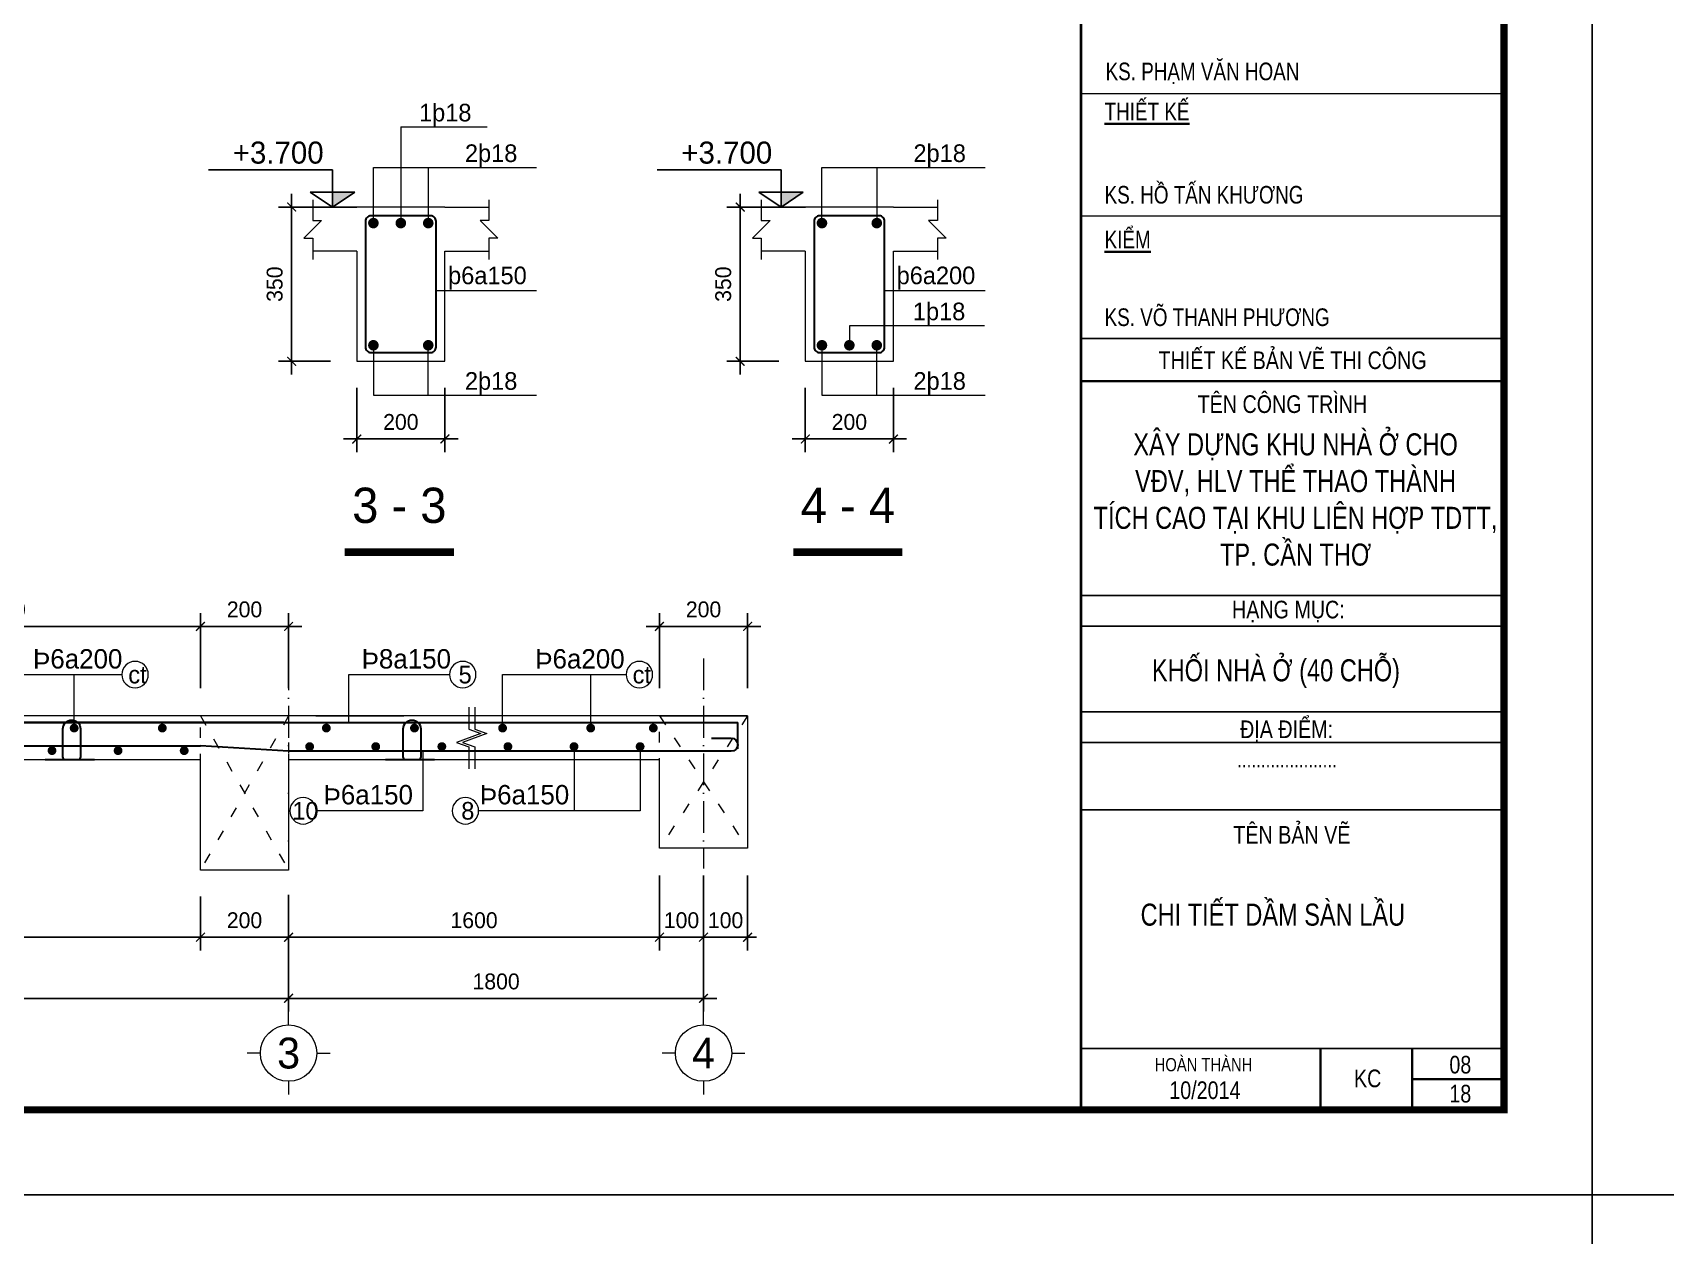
# Model space of a CAD drawing. Header units: inches. Extents: x 566748 to 757280, y 592180 to 740680.
# Drawn here: x 633052 to 651579, y 651119 to 664761 of the extents above; entities that cross this region are included whole.
import ezdxf
from ezdxf.enums import TextEntityAlignment as Align

# ---------------------------------------------------------------- set-up
doc = ezdxf.new("R2010")
doc.units = ezdxf.units.IN
doc.header["$MEASUREMENT"] = 0
for name, pattern in [('ACAD_ISO03W100', [30, 12, -18]), ('ACAD_ISO10W100', [18, 12, -3, 0, -3]), ('DASHDOT', [1, 0.5, -0.25, 0, -0.25])]:
    doc.linetypes.add(name, pattern=pattern)
for name, color, linetype in [('LAYER 7', 7, 'Continuous'), ('LAYER7', 7, 'Continuous'), ('TEXT', 4, 'Continuous'), ('TRUC', 8, 'DASHDOT')]:
    doc.layers.add(name, color=color, linetype=linetype)
for name, color, linetype, lineweight in [('LAYER5', 5, 'Continuous', 9), ('NET CB', 2, 'Continuous', 20), ('NET GHI CHU', 7, 'Continuous', 13), ('NET KICH THUOC', 9, 'Continuous', 13), ('NET THEP DAI', 3, 'Continuous', 30), ('NET THEP DOC', 1, 'Continuous', 50), ('NET TRUC', 8, 'ACAD_ISO10W100', 9)]:
    doc.layers.add(name, color=color, linetype=linetype, lineweight=lineweight)
doc.styles.add('A', font='Fonts5.ttf', dxfattribs={"height": 100})
doc.styles.add('chu dan', font='Fonts5.ttf', dxfattribs={"height": 350})
doc.styles.add('FONT KET CAU', font='Fonts5.ttf')
doc.styles.add('TEXT', font='Fonts5.ttf')
doc.styles.add('VNI - HELVE', font='VBOOKMN0.TTF', dxfattribs={"width": 0.8})
doc.styles.add('VNIHELVE', font='Fonts5.ttf', dxfattribs={"height": 180})
doc.dimstyles.new('M 1-20', dxfattribs={"dimscale": 100, "dimtxt": 2, "dimasz": 1, "dimexe": 1.5, "dimexo": 3, "dimgap": 1, "dimtad": 1, "dimdec": 0, "dimlfac": 0.2, "dimtxsty": 'VNIHELVE', "dimblk": 'ARCHTICK', "dimcen": 2.5, "dimdle": 1.5, "dimclrd": 256, "dimclre": 256, "dimclrt": 256, "dimadec": 0, "dimazin": 0, "dimtfac": 1, "dimtdec": 0, "dimtix": 1, "dimtmove": 0, "dimatfit": 3, "dimldrblk": 'ARCHTICK', "dimfxl": 7, "dimfxlon": 1, "dimarcsym": 1})
doc.dimstyles.new('TL20', dxfattribs={"dimscale": 100, "dimtxt": 2, "dimasz": 1, "dimexe": 1.5, "dimexo": 3, "dimgap": 1, "dimtad": 1, "dimdec": 0, "dimlfac": 0.2, "dimtxsty": 'VNIHELVE', "dimblk": 'ARCHTICK', "dimcen": 2.5, "dimdle": 1.5, "dimclrd": 256, "dimclre": 256, "dimclrt": 256, "dimadec": 0, "dimazin": 0, "dimtfac": 1, "dimtdec": 0, "dimtix": 1, "dimtmove": 0, "dimatfit": 3, "dimldrblk": 'ARCHTICK', "dimfxl": 7, "dimfxlon": 1, "dimarcsym": 1})

# ---------------------------------------------------------------- blocks, each defined once
blk = doc.blocks.new('_ArchTick')
at = {"color": 0, "linetype": 'ByBlock', "const_width": 0.15}
blk.add_lwpolyline([(-0.5, -0.5), (0.5, 0.5)], dxfattribs=at)
blk = doc.blocks.new('*D302')
at = {"layer": 'Defpoints', "color": 0}
for p in [(630456, 658026), (630456, 657011), (634956, 657011)]:
    blk.add_point(p, dxfattribs=at)
at = {"layer": 'NET KICH THUOC', "lineweight": -2}
for p, q in [((630456, 657326), (630456, 658176)), ((634956, 657326), (634956, 658176)), ((635106, 658026), (630306, 658026))]:
    blk.add_line(p, q, dxfattribs=at)
at = {"layer": 'NET KICH THUOC', "lineweight": -2, "xscale": 100, "yscale": 100, "zscale": 100, "rotation": 180}
blk.add_blockref('_ArchTick', (630456, 658026), dxfattribs=at)
at = {"layer": 'NET KICH THUOC', "lineweight": -2, "xscale": 100, "yscale": 100, "zscale": 100}
blk.add_blockref('_ArchTick', (634956, 658026), dxfattribs=at)
at = {"layer": 'NET KICH THUOC', "insert": (632706, 658218), "char_height": 180, "attachment_point": 5, "style": 'VNIHELVE'}
blk.add_mtext('1000', dxfattribs=at)
blk = doc.blocks.new('*D303')
at = {"layer": 'Defpoints', "color": 0}
for p in [(634956, 655261), (635956, 655282), (634956, 654501)]:
    blk.add_point(p, dxfattribs=at)
at = {"layer": 'NET KICH THUOC', "lineweight": -2}
for p, q in [((634956, 654961), (634956, 654351)), ((635956, 654982), (635956, 654351)), ((636106, 654501), (634806, 654501))]:
    blk.add_line(p, q, dxfattribs=at)
at = {"layer": 'NET KICH THUOC', "lineweight": -2, "xscale": 100, "yscale": 100, "zscale": 100, "rotation": 180}
blk.add_blockref('_ArchTick', (634956, 654501), dxfattribs=at)
at = {"layer": 'NET KICH THUOC', "lineweight": -2, "xscale": 100, "yscale": 100, "zscale": 100}
blk.add_blockref('_ArchTick', (635956, 654501), dxfattribs=at)
at = {"layer": 'NET KICH THUOC', "insert": (635456, 654692), "char_height": 180, "attachment_point": 5, "style": 'VNIHELVE'}
blk.add_mtext('200', dxfattribs=at)
blk = doc.blocks.new('*D304')
at = {"layer": 'Defpoints', "color": 0}
for p in [(621782, 655261), (634956, 655261), (621782, 654501)]:
    blk.add_point(p, dxfattribs=at)
at = {"layer": 'NET KICH THUOC', "lineweight": -2}
for p, q in [((621782, 654961), (621782, 654351)), ((634956, 654961), (634956, 654351)), ((635106, 654501), (621632, 654501))]:
    blk.add_line(p, q, dxfattribs=at)
at = {"layer": 'NET KICH THUOC', "lineweight": -2, "xscale": 100, "yscale": 100, "zscale": 100, "rotation": 180}
blk.add_blockref('_ArchTick', (621782, 654501), dxfattribs=at)
at = {"layer": 'NET KICH THUOC', "lineweight": -2, "xscale": 100, "yscale": 100, "zscale": 100}
blk.add_blockref('_ArchTick', (634956, 654501), dxfattribs=at)
at = {"layer": 'NET KICH THUOC', "insert": (628369, 654692), "char_height": 180, "attachment_point": 5, "style": 'VNIHELVE'}
blk.add_mtext('5500', dxfattribs=at)
blk = doc.blocks.new('*D296')
at = {"layer": 'Defpoints', "color": 0}
for p in [(620782, 655261), (635956, 655282), (635956, 653807)]:
    blk.add_point(p, dxfattribs=at)
at = {"layer": 'NET KICH THUOC', "lineweight": -2}
for p, q in [((620782, 654507), (620782, 653657)), ((635956, 654507), (635956, 653657)), ((620632, 653807), (636106, 653807))]:
    blk.add_line(p, q, dxfattribs=at)
at = {"layer": 'NET KICH THUOC', "lineweight": -2, "xscale": 100, "yscale": 100, "zscale": 100, "rotation": 180}
blk.add_blockref('_ArchTick', (620782, 653807), dxfattribs=at)
at = {"layer": 'NET KICH THUOC', "lineweight": -2, "xscale": 100, "yscale": 100, "zscale": 100}
blk.add_blockref('_ArchTick', (635956, 653807), dxfattribs=at)
at = {"layer": 'NET KICH THUOC', "insert": (628369, 653998), "char_height": 180, "attachment_point": 5, "style": 'VNIHELVE'}
blk.add_mtext('5700', dxfattribs=at)
blk = doc.blocks.new('*D306')
at = {"layer": 'Defpoints', "color": 0}
for p in [(635956, 658026), (634956, 657011), (635956, 657011)]:
    blk.add_point(p, dxfattribs=at)
at = {"layer": 'NET KICH THUOC', "lineweight": -2}
for p, q in [((634956, 657326), (634956, 658176)), ((635956, 657326), (635956, 658176)), ((634806, 658026), (636106, 658026))]:
    blk.add_line(p, q, dxfattribs=at)
at = {"layer": 'NET KICH THUOC', "lineweight": -2, "xscale": 100, "yscale": 100, "zscale": 100, "rotation": 180}
blk.add_blockref('_ArchTick', (634956, 658026), dxfattribs=at)
at = {"layer": 'NET KICH THUOC', "lineweight": -2, "xscale": 100, "yscale": 100, "zscale": 100}
blk.add_blockref('_ArchTick', (635956, 658026), dxfattribs=at)
at = {"layer": 'NET KICH THUOC', "insert": (635456, 658218), "char_height": 180, "attachment_point": 5, "style": 'VNIHELVE'}
blk.add_mtext('200', dxfattribs=at)
blk = doc.blocks.new('*D297')
at = {"layer": 'Defpoints', "color": 0}
for p in [(640665, 655511), (635956, 655282), (640665, 653807)]:
    blk.add_point(p, dxfattribs=at)
at = {"layer": 'NET KICH THUOC', "lineweight": -2}
for p, q in [((635956, 654507), (635956, 653657)), ((640665, 654507), (640665, 653657)), ((635806, 653807), (640815, 653807))]:
    blk.add_line(p, q, dxfattribs=at)
at = {"layer": 'NET KICH THUOC', "lineweight": -2, "xscale": 100, "yscale": 100, "zscale": 100, "rotation": 180}
blk.add_blockref('_ArchTick', (635956, 653807), dxfattribs=at)
at = {"layer": 'NET KICH THUOC', "lineweight": -2, "xscale": 100, "yscale": 100, "zscale": 100}
blk.add_blockref('_ArchTick', (640665, 653807), dxfattribs=at)
at = {"layer": 'NET KICH THUOC', "insert": (638311, 653998), "char_height": 180, "attachment_point": 5, "style": 'VNIHELVE'}
blk.add_mtext('1800', dxfattribs=at)
blk = doc.blocks.new('*D308')
at = {"layer": 'Defpoints', "color": 0}
for p in [(640165, 655511), (640665, 655511), (640165, 654501)]:
    blk.add_point(p, dxfattribs=at)
at = {"layer": 'NET KICH THUOC', "lineweight": -2}
for p, q in [((640165, 655201), (640165, 654351)), ((640665, 655201), (640665, 654351)), ((640165, 654501), (640065, 654501)), ((640665, 654501), (640165, 654501)), ((640665, 654501), (640765, 654501))]:
    blk.add_line(p, q, dxfattribs=at)
at = {"layer": 'NET KICH THUOC', "lineweight": -2, "xscale": 100, "yscale": 100, "zscale": 100}
blk.add_blockref('_ArchTick', (640165, 654501), dxfattribs=at)
at = {"layer": 'NET KICH THUOC', "lineweight": -2, "xscale": 100, "yscale": 100, "zscale": 100, "rotation": 180}
blk.add_blockref('_ArchTick', (640665, 654501), dxfattribs=at)
at = {"layer": 'NET KICH THUOC', "insert": (640415, 654692), "char_height": 180, "attachment_point": 5, "style": 'VNIHELVE'}
blk.add_mtext('100', dxfattribs=at)
blk = doc.blocks.new('*D298')
at = {"layer": 'Defpoints', "color": 0}
for p in [(640165, 655511), (635956, 655261), (635956, 654501)]:
    blk.add_point(p, dxfattribs=at)
at = {"layer": 'NET KICH THUOC', "lineweight": -2}
for p, q in [((640165, 655201), (640165, 654351)), ((635956, 654961), (635956, 654351)), ((640315, 654501), (635806, 654501))]:
    blk.add_line(p, q, dxfattribs=at)
at = {"layer": 'NET KICH THUOC', "lineweight": -2, "xscale": 100, "yscale": 100, "zscale": 100, "rotation": 180}
blk.add_blockref('_ArchTick', (635956, 654501), dxfattribs=at)
at = {"layer": 'NET KICH THUOC', "lineweight": -2, "xscale": 100, "yscale": 100, "zscale": 100}
blk.add_blockref('_ArchTick', (640165, 654501), dxfattribs=at)
at = {"layer": 'NET KICH THUOC', "insert": (638061, 654692), "char_height": 180, "attachment_point": 5, "style": 'VNIHELVE'}
blk.add_mtext('1600', dxfattribs=at)
blk = doc.blocks.new('*D299')
at = {"layer": 'Defpoints', "color": 0}
for p in [(640165, 658026), (640165, 657011), (641165, 657011)]:
    blk.add_point(p, dxfattribs=at)
at = {"layer": 'NET KICH THUOC', "lineweight": -2}
for p, q in [((640165, 657326), (640165, 658176)), ((641165, 657326), (641165, 658176)), ((641315, 658026), (640015, 658026))]:
    blk.add_line(p, q, dxfattribs=at)
at = {"layer": 'NET KICH THUOC', "lineweight": -2, "xscale": 100, "yscale": 100, "zscale": 100, "rotation": 180}
blk.add_blockref('_ArchTick', (640165, 658026), dxfattribs=at)
at = {"layer": 'NET KICH THUOC', "lineweight": -2, "xscale": 100, "yscale": 100, "zscale": 100}
blk.add_blockref('_ArchTick', (641165, 658026), dxfattribs=at)
at = {"layer": 'NET KICH THUOC', "insert": (640665, 658218), "char_height": 180, "attachment_point": 5, "style": 'VNIHELVE'}
blk.add_mtext('200', dxfattribs=at)
blk = doc.blocks.new('SH')
at = {"layer": 'NET GHI CHU'}
blk.add_circle((0, 0), 150, dxfattribs=at)
at = {"layer": 'NET GHI CHU', "style": 'VNIHELVE'}
blk.add_attdef('1', text='', height=180, dxfattribs=at).set_placement((0, 0), align=Align.MIDDLE_CENTER)
blk = doc.blocks.new('TRM')
at = {"layer": 'NET GHI CHU', "linetype": 'Continuous', "ltscale": 400}
for p, q in [((0, -150), (0, 0)), ((-320, -470), (-470, -470)), ((320, -470), (470, -470)), ((0, -790), (0, -940))]:
    blk.add_line(p, q, dxfattribs=at)
blk.add_circle((0, -470), 320, dxfattribs=at)
at = {"layer": 'NET GHI CHU', "style": 'chu dan'}
blk.add_attdef('TR', text='', height=350, dxfattribs=at).set_placement((0, -470), align=Align.MIDDLE_CENTER)
blk = doc.blocks.new('*D301')
at = {"layer": 'Defpoints', "color": 0}
for p in [(640665, 655511), (641165, 655511), (641165, 654501)]:
    blk.add_point(p, dxfattribs=at)
at = {"layer": 'NET KICH THUOC', "lineweight": -2}
for p, q in [((640665, 655201), (640665, 654351)), ((641165, 655201), (641165, 654351)), ((640665, 654501), (640565, 654501)), ((640665, 654501), (641165, 654501)), ((641165, 654501), (641265, 654501))]:
    blk.add_line(p, q, dxfattribs=at)
at = {"layer": 'NET KICH THUOC', "lineweight": -2, "xscale": 100, "yscale": 100, "zscale": 100}
blk.add_blockref('_ArchTick', (640665, 654501), dxfattribs=at)
at = {"layer": 'NET KICH THUOC', "lineweight": -2, "xscale": 100, "yscale": 100, "zscale": 100, "rotation": 180}
blk.add_blockref('_ArchTick', (641165, 654501), dxfattribs=at)
at = {"layer": 'NET KICH THUOC', "insert": (640915, 654692), "char_height": 180, "attachment_point": 5, "style": 'VNIHELVE'}
blk.add_mtext('100', dxfattribs=at)
blk = doc.blocks.new('AAEER')
at = {"linetype": 'Continuous', "ltscale": 0.08}
h = blk.add_hatch(color=8, dxfattribs=at)
h.paths.add_polyline_path([(377.886, 656.949), (377.886, 657.083), (377.366, 656.782), (377.366, 656.181), (377.423, 656.148), (377.423, 656.682)])
h.paths.add_polyline_path([(377.886, 656.882), (377.481, 656.649), (377.481, 656.181), (377.655, 656.081), (377.655, 656.482), (377.771, 656.548), (377.771, 656.014), (377.886, 655.947)])
blk.add_hatch(color=8, dxfattribs=at).paths.add_polyline_path([(378.118, 656.482), (378.002, 656.548), (378.002, 656.014), (377.886, 655.947), (377.886, 655.88), (378.349, 656.148), (378.349, 656.682), (377.886, 656.949), (377.886, 656.882), (378.291, 656.649), (378.291, 656.181), (378.118, 656.081)])
for p, q in [((377.886, 657.083), (377.886, 656.949)), ((377.886, 657.083), (377.886, 655.88)), ((377.886, 656.949), (377.423, 656.682)), ((377.886, 656.882), (377.481, 656.649)), ((377.886, 656.949), (378.349, 656.682)), ((377.886, 656.882), (377.886, 655.947)), ((377.886, 656.882), (378.291, 656.649)), ((377.423, 656.682), (377.423, 656.148)), ((377.481, 656.649), (377.481, 656.181)), ((378.291, 656.649), (378.291, 656.181)), ((378.349, 656.682), (378.349, 656.148)), ((377.655, 656.482), (377.771, 656.548)), ((377.655, 656.482), (377.655, 656.081)), ((377.771, 656.548), (377.771, 656.014)), ((378.118, 656.482), (378.002, 656.548)), ((378.002, 656.548), (378.002, 656.014)), ((378.118, 656.482), (378.118, 656.081))]:
    blk.add_line(p, q, dxfattribs=at)
blk.add_lwpolyline([(377.366, 656.181), (377.886, 655.88), (378.407, 656.181), (378.407, 656.782), (377.886, 657.083), (377.366, 656.782)], close=True, dxfattribs=at)
for points in [[(377.481, 656.181), (377.655, 656.081)], [(378.291, 656.181), (378.118, 656.081)], [(377.771, 656.014), (377.886, 655.947)], [(378.002, 656.014), (377.886, 655.947)]]:
    blk.add_lwpolyline(points, dxfattribs=at)
for points in [[(375.565, 643.528), (380.365, 643.528)], [(375.565, 643.18), (380.365, 643.18)], [(375.565, 642.208), (380.365, 642.208)], [(375.565, 641.861), (380.365, 641.861)]]:
    blk.add_lwpolyline(points)
at = {"layer": 'LAYER 7', "lineweight": 35}
for points in [[(375.565, 664.914), (380.365, 664.914)], [(376.469, 663.456), (376.469, 664.914)], [(375.565, 664.428), (380.365, 664.428)], [(375.565, 663.942), (380.365, 663.942)], [(375.565, 645.958), (380.365, 645.958)], [(378.282, 638.389), (378.282, 637.695)], [(379.323, 638.389), (379.323, 638.389), (379.323, 637.695)], [(379.323, 638.042), (380.365, 638.042)]]:
    blk.add_lwpolyline(points, dxfattribs=at)
at = {"layer": 'LAYER7', "const_width": 0.0278}
blk.add_lwpolyline([(380.365, 665.47), (375.565, 665.47), (375.565, 637.695), (380.365, 637.695)], close=True, dxfattribs=at)
at = {"layer": 'LAYER7'}
for points, const_width in [([(375.565, 663.456), (380.365, 663.456)], 0.0174), ([(375.565, 661.712), (380.365, 661.712)], 0.0174), ([(375.565, 660.112), (380.365, 660.112)], 0.0174), ([(375.565, 658.512), (380.365, 658.512)], 0.0212), ([(375.565, 654.346), (380.365, 654.346)], 0.0174), ([(375.565, 651.999), (380.365, 651.999)], 0.0174), ([(375.565, 650.61), (380.365, 650.61)], 0.0174), ([(375.565, 649.221), (380.365, 649.221)], 0.0174), ([(375.565, 647.833), (380.365, 647.833)], 0.0174), ([(375.565, 646.444), (380.365, 646.444)], 0.0174), ([(375.565, 641.097), (380.365, 641.097)], 0.0174), ([(375.565, 638.389), (380.365, 638.389)], 0.0174)]:
    blk.add_lwpolyline(points, dxfattribs=dict(at, const_width=const_width))
at = {"layer": 'LAYER 7', "lineweight": 35, "style": 'VNI - HELVE'}
for s, insert, char_height, width, attachment_point in [('CHÆNH SÖÛA', (375.833, 665.327), 0.2, 5.31965, 1), ('LAÀN 1', (375.696, 664.761), 0.2, 5.31965, 1), ('LAÀN 2', (375.696, 664.275), 0.2, 5.31965, 1), ('LAÀN 3', (375.696, 663.789), 0.2, 5.31965, 1), ('GHI CHUÙ:', (375.833, 663.236), 0.2, 5.31965, 1), ('CHUÛ ÑAÀU TÖ:', (375.833, 661.556), 0.2, 5.31965, 1), ('.........', (375.833, 659.91), 0.2, 5.31965, 1), ('...........................', (377.188, 658.873), 0.2, 5.31965, 1), ('{\\LP. GIAÙM ÑOÁC}', (375.833, 654.205), 0.2, 5.31965, 1), ('KS. PHAÏM VAÊN HOAN', (375.833, 652.277), 0.2, 5.31965, 1), ('{\\LCHUÛ NHIEÄM}', (375.833, 651.912), 0.2, 5.31965, 1), ('KTS. TRÖÔNG BAÙ TUØNG', (375.828, 650.957), 0.2, 5.31965, 1), ('{\\LCHUÛ TRÌ}', (375.833, 650.542), 0.2, 5.31965, 1), ('KS. PHAÏM VAÊN HOAN', (375.844, 649.573), 0.2, 5.31965, 1), ('{\\LTHIEÁT KEÁ}', (375.833, 649.118), 0.2, 5.31965, 1), ('KS. HOÀ TAÁN KHÖÔNG', (375.833, 648.174), 0.2, 5.31965, 1), ('{\\LKIEÅM}', (375.833, 647.665), 0.2, 5.31965, 1), ('KS. VOÕ THANH PHÖÔNG', (375.833, 646.785), 0.2, 5.31965, 1), ('{\\fVNI-Helve|b0|i0|c0|p2;THIEÁT KEÁ BAÛN VEÕ THI COÂNG}', (376.445, 646.297), 0.2, 5.31965, 1), ('{\\fVNI-Helve|b0|i0|c0|p2;TEÂN COÂNG TRÌNH}', (376.889, 645.799), 0.2, 5.31965, 1), ('XAÂY DÖÏNG KHU NHAØ ÔÛ CHO\\PVÑV, HLV THEÅ THAO THAØNH \\PTÍCH CAO TAÏI KHU LIEÂN HÔÏP TDTT, TP. CAÀN THÔ', (378, 645.368), 0.25, 4.98702, 2), ('{\\fVNI-Helve|b0|i0|c0|p2;HAÏNG MUÏC:}', (377.279, 643.469), 0.2, 5.31965, 1), ('KHOÁI NHAØ ÔÛ (40 CHOÃ)', (376.37, 642.805), 0.25, 7.09083, 1), ('{\\fVNI-Helve|b0|i0|c0|p2;ÑÒA ÑIEÅM:}', (377.37, 642.111), 0.2, 5.31965, 1), ('{\\fVNI-Helve|b0|i0|c0|p2;.....................}', (377.337, 641.754), 0.17359, 5.31965, 1), ('{\\fVNI-Helve|b0|i0|c0|p2;TEÂN BAÛN VEÕ}', (377.294, 640.914), 0.2, 5.31965, 1), ('{\\fVNI-Helve|b0|i0|c0|p2;HOAØN THAØNH}', (376.401, 638.282), 0.15, 5.31965, 1), ('{\\fVNI-Helve|b0|i0|c0|p2;KC}', (378.663, 638.151), 0.2, 5.31965, 1), ('{\\fVNI-Helve|b0|i0|c0|p2;10/2014}', (376.567, 638.017), 0.2, 5.31965, 1), ('{\\fVNI-Helve|b0|i0|c0|p2;18}', (379.745, 637.978), 0.2, 5.31965, 1)]:
    blk.add_mtext(s, dxfattribs=dict(at, insert=insert, char_height=char_height, width=width, attachment_point=attachment_point))
at = {"layer": 'LAYER5', "attachment_point": 1, "style": 'VNI - HELVE'}
for s, insert, char_height, width in [('{\\H0.9774x;CTY COÅ PHAÀN TÖ VAÁN & XAÂY DÖÏNG} ', (375.805, 658.177), 0.19891, 4.67984), ('TRUNG NAM', (376.787, 657.729), 0.2777, 3.59296), ('{\\fVNI-Helve|b0|i0|c0|p2;C13-C15, ÑÖÔØNG SOÁ 2, LOÂ SOÁ 8A, PHÖÔØNG HÖNG THAÏNH, \\P                       QUAÄN CAÙI RAÊNG,  TP. CAÀN THÔ}', (375.912, 655.598), 0.12499, 8.0242), ('{\\fVNI-Helve|b0|i0|c0|p2;ÑT: 0710. 37 36 930, FAX: 0710. 37 36 940}', (376.484, 655.04), 0.12499, 8.0242), ('{\\fVNI-Helve|b0|i0|c0|p2;Email: trungnamcantho@yahoo.com.vn}', (376.706, 654.803), 0.12499, 8.0242)]:
    blk.add_mtext(s, dxfattribs=dict(at, insert=insert, char_height=char_height, width=width))
blk = doc.blocks.new('*D447')
at = {"layer": 'Defpoints', "color": 0}
for p in [(635991, 662783), (636730, 662783), (636730, 661033)]:
    blk.add_point(p, dxfattribs=at)
at = {"layer": 'NET KICH THUOC', "lineweight": -2}
for p, q in [((635991, 660883), (635991, 662933)), ((636430, 662783), (635841, 662783)), ((636430, 661033), (635841, 661033))]:
    blk.add_line(p, q, dxfattribs=at)
at = {"layer": 'NET KICH THUOC', "lineweight": -2, "xscale": 100, "yscale": 100, "zscale": 100}
for p, rotation in [((635991, 662783), 90), ((635991, 661033), 270)]:
    blk.add_blockref('_ArchTick', p, dxfattribs=dict(at, rotation=rotation))
at = {"layer": 'NET KICH THUOC', "insert": (635799, 661908), "char_height": 180, "attachment_point": 5, "rotation": 90, "style": 'VNIHELVE'}
blk.add_mtext('350', dxfattribs=at)
blk = doc.blocks.new('*D448')
at = {"layer": 'Defpoints', "color": 0}
for p in [(636730, 661033), (637730, 661033), (637730, 660152)]:
    blk.add_point(p, dxfattribs=at)
at = {"layer": 'NET KICH THUOC', "lineweight": -2}
for p, q in [((636730, 660733), (636730, 660002)), ((637730, 660733), (637730, 660002)), ((636580, 660152), (637880, 660152))]:
    blk.add_line(p, q, dxfattribs=at)
at = {"layer": 'NET KICH THUOC', "lineweight": -2, "xscale": 100, "yscale": 100, "zscale": 100, "rotation": 180}
blk.add_blockref('_ArchTick', (636730, 660152), dxfattribs=at)
at = {"layer": 'NET KICH THUOC', "lineweight": -2, "xscale": 100, "yscale": 100, "zscale": 100}
blk.add_blockref('_ArchTick', (637730, 660152), dxfattribs=at)
at = {"layer": 'NET KICH THUOC', "insert": (637230, 660344), "char_height": 180, "attachment_point": 5, "style": 'VNIHELVE'}
blk.add_mtext('200', dxfattribs=at)
blk = doc.blocks.new('CT P')
at = {"color": 7}
for p, q in [((0, 423), (1406, 423)), ((0, 0), (0, 423)), ((0, 0), (-253, 168)), ((253, 168), (-253, 168)), ((0, 0), (253, 168))]:
    blk.add_line(p, q, dxfattribs=at)
at = {"color": 8}
blk.add_line((276, 0), (-276, 0), dxfattribs=at)
at = {"color": 7}
blk.add_solid([(0, 0), (-253, 168), (0, 168)], dxfattribs=at)
at = {"color": 7, "style": 'TEXT', "flags": 4}
blk.add_attdef('CODE', (258, 492), '', height=250, dxfattribs=at)
blk = doc.blocks.new('*D449')
at = {"layer": 'Defpoints', "color": 0}
for p in [(641081, 662783), (641820, 662783), (641820, 661033)]:
    blk.add_point(p, dxfattribs=at)
at = {"layer": 'NET KICH THUOC', "lineweight": -2}
for p, q in [((641081, 660883), (641081, 662933)), ((641520, 662783), (640931, 662783)), ((641520, 661033), (640931, 661033))]:
    blk.add_line(p, q, dxfattribs=at)
at = {"layer": 'NET KICH THUOC', "lineweight": -2, "xscale": 100, "yscale": 100, "zscale": 100}
for p, rotation in [((641081, 662783), 90), ((641081, 661033), 270)]:
    blk.add_blockref('_ArchTick', p, dxfattribs=dict(at, rotation=rotation))
at = {"layer": 'NET KICH THUOC', "insert": (640889, 661908), "char_height": 180, "attachment_point": 5, "rotation": 90, "style": 'VNIHELVE'}
blk.add_mtext('350', dxfattribs=at)
blk = doc.blocks.new('*D450')
at = {"layer": 'Defpoints', "color": 0}
for p in [(641820, 661033), (642820, 661033), (642820, 660152)]:
    blk.add_point(p, dxfattribs=at)
at = {"layer": 'NET KICH THUOC', "lineweight": -2}
for p, q in [((641820, 660733), (641820, 660002)), ((642820, 660733), (642820, 660002)), ((641670, 660152), (642970, 660152))]:
    blk.add_line(p, q, dxfattribs=at)
at = {"layer": 'NET KICH THUOC', "lineweight": -2, "xscale": 100, "yscale": 100, "zscale": 100, "rotation": 180}
blk.add_blockref('_ArchTick', (641820, 660152), dxfattribs=at)
at = {"layer": 'NET KICH THUOC', "lineweight": -2, "xscale": 100, "yscale": 100, "zscale": 100}
blk.add_blockref('_ArchTick', (642820, 660152), dxfattribs=at)
at = {"layer": 'NET KICH THUOC', "insert": (642320, 660344), "char_height": 180, "attachment_point": 5, "style": 'VNIHELVE'}
blk.add_mtext('200', dxfattribs=at)
blk = doc.blocks.new('MCN')
at = {"layer": 'NET GHI CHU'}
blk.add_lwpolyline([(-88.4, 0, 12.5, 12.5, 0), (88.4, 0, 0, 0, 0)], format="xyseb", dxfattribs=at)
at = {"layer": 'TEXT', "style": 'A', "flags": 4}
blk.add_attdef('MC', text='', height=100, dxfattribs=at).set_placement((0, 75.8), align=Align.MIDDLE_CENTER)

msp = doc.modelspace()

# ---------------------------------------------------------------- linework, layer by layer
at = {"layer": 'Defpoints', "linetype": 'Continuous', "ltscale": 0.08}
for points in [[(608748.3, 651580.3), (650748.3, 651580.3), (650748.3, 681280.3), (608748.3, 681280.3)], [(650748.3, 651580.3), (692748.3, 651580.3), (692748.3, 681280.3), (650748.3, 681280.3)], [(608748.3, 621880.3), (650748.3, 621880.3), (650748.3, 651580.3), (608748.3, 651580.3)], [(650748.3, 621880.3), (692748.3, 621880.3), (692748.3, 651580.3), (650748.3, 651580.3)]]:
    msp.add_lwpolyline(points, close=True, dxfattribs=at)
at = {"layer": 'LAYER7', "linetype": 'Continuous', "const_width": 80}
msp.add_lwpolyline([(649748.3, 680317.8), (610548.3, 680317.8), (610548.3, 652542.9), (649748.3, 652542.9)], close=True, dxfattribs=at)
at = {"layer": 'NET CB'}
for points in [[(636729.7, 662782.8), (636229.7, 662782.8)], [(637729.7, 662782.8), (638229.7, 662782.8)], [(641819.7, 662782.8), (641319.7, 662782.8)], [(642819.7, 662782.8), (643319.7, 662782.8)], [(636729.7, 662282.8), (636229.7, 662282.8)], [(637729.7, 662282.8), (638229.7, 662282.8)], [(641819.7, 662282.8), (641319.7, 662282.8)], [(642819.7, 662282.8), (643319.7, 662282.8)], [(634956.4, 657010.8), (620782.4, 657010.8)], [(641165, 657010.8), (634956.4, 657010.8)], [(636264, 657010.8), (637264, 657010.8)], [(640165, 657010.8), (641165, 657010.8), (641165, 655510.8), (640165, 655510.8), (640165, 656510.8)], [(634956.4, 656510.8), (621782.4, 656510.8)], [(635956.4, 656510.8), (635956.4, 655260.8), (634956.4, 655260.8), (634956.4, 656510.8)], [(640165, 656510.8), (635956.4, 656510.8)]]:
    msp.add_lwpolyline(points, dxfattribs=at)
at = {"layer": 'NET CB', "ltscale": 800}
for points in [[(637729.7, 662782.8), (636729.7, 662782.8)], [(642819.7, 662782.8), (641819.7, 662782.8)], [(636729.7, 662282.8), (636729.7, 661032.8), (637729.7, 661032.8), (637729.7, 662282.8)], [(641819.7, 662282.8), (641819.7, 661032.8), (642819.7, 661032.8), (642819.7, 662282.8)]]:
    msp.add_lwpolyline(points, dxfattribs=at)
at = {"layer": 'NET GHI CHU', "color": 7}
for points in [[(637229.7, 663691.3), (637229.7, 662600.7)], [(637229.7, 663691.3), (638209.4, 663691.3)], [(636918.6, 662600.7), (636918.6, 663230.8), (638769.7, 663230.8)], [(637540.9, 663230.8), (637540.9, 662600.7)], [(642008.6, 662600.7), (642008.6, 663230.8), (643859.7, 663230.8)], [(642630.9, 663230.8), (642630.9, 662600.7)], [(637629.7, 661838.1), (638769.7, 661838.1)], [(642719.7, 661838.1), (643859.7, 661838.1)], [(643852.9, 661435.8), (642319.7, 661435.8), (642319.7, 661215)], [(636918.6, 661215), (636918.6, 660647.3), (638769.7, 660647.3)], [(637540.9, 660647.3), (637540.9, 661215)], [(642008.6, 661215), (642008.6, 660647.3), (643859.7, 660647.3)], [(642630.9, 660647.3), (642630.9, 661215)]]:
    msp.add_lwpolyline(points, dxfattribs=at)
at = {"layer": 'NET GHI CHU', "extrusion": (0, 0, -1)}
for points in [[(-636229.7, 662866.3), (-636229.7, 662628.7), (-636329.7, 662628.7), (-636129.7, 662428.7), (-636229.7, 662428.7), (-636229.7, 662188.7)], [(-638229.7, 662866.3), (-638229.7, 662628.7), (-638129.7, 662628.7), (-638329.7, 662428.7), (-638229.7, 662428.7), (-638229.7, 662188.7)], [(-641319.7, 662866.3), (-641319.7, 662628.7), (-641419.7, 662628.7), (-641219.7, 662428.7), (-641319.7, 662428.7), (-641319.7, 662188.7)], [(-643319.7, 662866.3), (-643319.7, 662628.7), (-643219.7, 662628.7), (-643419.7, 662428.7), (-643319.7, 662428.7), (-643319.7, 662188.7)]]:
    msp.add_lwpolyline(points, dxfattribs=at)
at = {"layer": 'NET GHI CHU'}
for points in [[(632523.1, 656872.8), (632523.1, 657479.2), (634064, 657479.2)], [(633523.1, 656872.8), (633523.1, 657479.2)], [(636639.2, 656935.8), (636639.2, 657479.2), (637782.3, 657479.2)], [(638384.7, 656872.8), (638383.2, 657479.2), (639787, 657479.2)], [(639384.7, 656872.8), (639384.7, 657479.2)], [(639945.3, 656662.9), (639945.3, 655934.5), (638112.8, 655934.5)], [(639195.3, 656662.9), (639195.3, 655934.5)], [(637478.4, 656609.2), (637478.4, 655934.5), (636269.9, 655934.5)]]:
    msp.add_lwpolyline(points, dxfattribs=at)
at = {"layer": 'NET GHI CHU', "linetype": 'ACAD_ISO03W100', "ltscale": 10}
for points in [[(634956.4, 657010.8), (635956.4, 655260.8)], [(635956.4, 657010.8), (634956.4, 655260.8), (634956.4, 657010.8)], [(635956.4, 657010.8), (635956.4, 656510.8)], [(640165, 657010.8), (641165, 655510.8)], [(641165, 657010.8), (640165, 655510.8), (640165, 657010.8)]]:
    msp.add_lwpolyline(points, dxfattribs=at)
at = {"layer": 'NET GHI CHU', "linetype": 'Continuous'}
for points in [[(638000, 657110.8), (638000, 656860.8), (638137.4, 656810.8), (637862.6, 656710.8), (638000, 656660.8), (638000, 656410.8)], [(638068.7, 657110.8), (638068.7, 656860.8), (638206.1, 656810.8), (637931.3, 656710.8), (638068.7, 656660.8), (638068.7, 656410.8)]]:
    msp.add_lwpolyline(points, dxfattribs=at)
at = {"layer": 'NET THEP DAI'}
for points in [[(636889.7, 661132.8), (637569.7, 661132.8, 0.4142136), (637629.7, 661192.8), (637629.7, 662622.8, 0.4142136), (637569.7, 662682.8), (636889.7, 662682.8, 0.4142136), (636829.7, 662622.8), (636829.7, 661192.8, 0.4142136)], [(641979.7, 661132.8), (642659.7, 661132.8, 0.4142136), (642719.7, 661192.8), (642719.7, 662622.8, 0.4142136), (642659.7, 662682.8), (641979.7, 662682.8, 0.4142136), (641919.7, 662622.8), (641919.7, 661192.8, 0.4142136)]]:
    msp.add_lwpolyline(points, format="xyb", close=True, dxfattribs=at)
for points in [[(621782.4, 656935.8), (641053.8, 656935.8)], [(635902.4, 656935.8), (635902.4, 656935.8), (630456.4, 656935.8), (630456.4, 656510.8)], [(641053.8, 656635.8), (641053.8, 656935.8), (641053.8, 656935.8)], [(621782.4, 656670.9), (634956.4, 656670.9)], [(635956.4, 656609.2), (634956.4, 656670.9)]]:
    msp.add_lwpolyline(points, dxfattribs=at)
for points in [[(633752, 656510.8), (633432.3, 656510.8, -0.4142136), (633394.9, 656548.2), (633394.9, 656863.4, -1), (633594.9, 656863.4), (633594.9, 656548.2, -0.4142136), (633557.4, 656510.8), (633193.8, 656510.8)], [(637613.5, 656510.8), (637293.8, 656510.8, -0.4142136), (637256.4, 656548.2), (637256.4, 656863.4, -1), (637456.4, 656863.4), (637456.4, 656548.2, -0.4142136), (637418.9, 656510.8), (637055.3, 656510.8)], [(640753.6, 656759.2), (640978.6, 656759.2, -1), (640978.6, 656609.2), (635956.4, 656609.2)]]:
    msp.add_lwpolyline(points, format="xyb", dxfattribs=at)
at = {"layer": 'NET THEP DOC'}
for points, const_width in [([(636948.6, 662600.7, 1), (636888.6, 662600.7, 1)], 60), ([(637199.7, 662600.7, -1), (637259.7, 662600.7, -1)], 60), ([(637510.9, 662600.7, -1), (637570.9, 662600.7, -1)], 60), ([(642038.6, 662600.7, 1), (641978.6, 662600.7, 1)], 60), ([(642600.9, 662600.7, -1), (642660.9, 662600.7, -1)], 60), ([(636948.6, 661215, -1), (636888.6, 661215, -1)], 60), ([(637510.9, 661215, 1), (637570.9, 661215, 1)], 60), ([(642038.6, 661215, -1), (641978.6, 661215, -1)], 60), ([(642289.7, 661215, 1), (642349.7, 661215, 1)], 60), ([(642600.9, 661215, 1), (642660.9, 661215, 1)], 60), ([(633548.1, 656872.8, -1), (633498.1, 656872.8, -1)], 50), ([(634548.1, 656872.8, -1), (634498.1, 656872.8, -1)], 50), ([(636409.7, 656872.8, -1), (636359.7, 656872.8, -1)], 50), ([(637409.7, 656872.8, -1), (637359.7, 656872.8, -1)], 50), ([(638409.7, 656872.8, -1), (638359.7, 656872.8, -1)], 50), ([(639409.7, 656872.8, -1), (639359.7, 656872.8, -1)], 50), ([(640120.1, 656872.8, -1), (640070.1, 656872.8, -1)], 50), ([(633296.4, 656616.8, -1), (633246.4, 656616.8, -1)], 50), ([(634046.4, 656616.8, -1), (633996.4, 656616.8, -1)], 50), ([(634796.4, 656616.8, -1), (634746.4, 656616.8, -1)], 50), ([(636220.3, 656662.9, -1), (636170.3, 656662.9, -1)], 50), ([(636970.3, 656662.9, -1), (636920.3, 656662.9, -1)], 50), ([(637720.3, 656662.9, -1), (637670.3, 656662.9, -1)], 50), ([(638470.3, 656662.9, -1), (638420.3, 656662.9, -1)], 50), ([(639220.3, 656662.9, -1), (639170.3, 656662.9, -1)], 50), ([(639970.3, 656662.9, -1), (639920.3, 656662.9, -1)], 50)]:
    msp.add_lwpolyline(points, format="xyb", close=True, dxfattribs=dict(at, const_width=const_width))
at = {"layer": 'NET TRUC', "ltscale": 30}
for points in [[(635956.4, 657663.7), (635956.4, 655281.7)], [(640665, 657663.7), (640665, 655281.7)]]:
    msp.add_lwpolyline(points, dxfattribs=at)

# ---------------------------------------------------------------- block references
at = {"layer": 'LAYER 7', "linetype": 'Continuous', "xscale": 1000, "yscale": 1000, "zscale": 1000}
msp.add_blockref('AAEER', (269383.3, 14848.2), dxfattribs=at)
at = {"layer": 'NET GHI CHU'}
ref = msp.add_blockref('MCN', (637212.9, 658868.8), dxfattribs=dict(at, xscale=7.003571822075173, yscale=7.003571822075173, zscale=7.003571822075173))
ref.add_attrib('MC', '3 - 3', dxfattribs={"layer": 'TEXT', "height": 400, "style": 'VNIHELVE', "flags": 4}).set_placement((637212.9, 659399.8), align=Align.MIDDLE_CENTER)
ref = msp.add_blockref('MCN', (642302.9, 658868.8), dxfattribs=dict(at, xscale=7.003571822075173, yscale=7.003571822075173, zscale=7.003571822075173))
ref.add_attrib('MC', '4 - 4', dxfattribs={"layer": 'TEXT', "height": 400, "style": 'VNIHELVE', "flags": 4}).set_placement((642302.9, 659399.8), align=Align.MIDDLE_CENTER)
at = {"layer": 'NET KICH THUOC'}
ref = msp.add_blockref('SH', (634214, 657479.2), dxfattribs=dict(at, xscale=-1))
ref.add_attrib('1', 'ct', dxfattribs={"layer": 'TEXT', "height": 200, "style": 'VNIHELVE'}).set_placement((634241.3, 657479.2), align=Align.MIDDLE_CENTER)
ref = msp.add_blockref('SH', (637932.3, 657479.2), dxfattribs=dict(at, xscale=-1))
ref.add_attrib('1', '5', dxfattribs={"layer": 'TEXT', "height": 200, "style": 'VNIHELVE'}).set_placement((637959.7, 657479.2), align=Align.MIDDLE_CENTER)
ref = msp.add_blockref('SH', (639937, 657479.2), dxfattribs=dict(at, xscale=-1))
ref.add_attrib('1', 'ct', dxfattribs={"layer": 'TEXT', "height": 200, "style": 'VNIHELVE'}).set_placement((639964.4, 657479.2), align=Align.MIDDLE_CENTER)
ref = msp.add_blockref('SH', (636119.9, 655934.5), dxfattribs=dict(at, xscale=-1))
ref.add_attrib('1', '10', dxfattribs={"layer": 'TEXT', "height": 200, "style": 'VNIHELVE'}).set_placement((636147.3, 655934.5), align=Align.MIDDLE_CENTER)
ref = msp.add_blockref('SH', (637962.8, 655934.5), dxfattribs=dict(at, xscale=-1))
ref.add_attrib('1', '8', dxfattribs={"layer": 'TEXT', "height": 200, "style": 'VNIHELVE'}).set_placement((637990.2, 655934.5), align=Align.MIDDLE_CENTER)
at = {"layer": 'TEXT'}
ref = msp.add_blockref('CT P', (636454.2, 662782.8), dxfattribs=dict(at, xscale=-1))
ref.add_attrib('CODE', '+3.700', (635322.5, 663275.3), dxfattribs={"layer": '0', "color": 7, "height": 250, "style": 'TEXT', "flags": 4})
ref = msp.add_blockref('CT P', (641544.2, 662782.8), dxfattribs=dict(at, xscale=-1))
ref.add_attrib('CODE', '+3.700', (640412.5, 663275.3), dxfattribs={"layer": '0', "color": 7, "height": 250, "style": 'TEXT', "flags": 4})
at = {"layer": 'TRUC', "ltscale": 3}
ref = msp.add_blockref('TRM', (635956.4, 652716.5), dxfattribs=dict(at, rotation=180))
ref.add_attrib('TR', '3', dxfattribs={"layer": 'TEXT', "height": 350, "style": 'chu dan'}).set_placement((635956.4, 653186.5), align=Align.MIDDLE_CENTER)
ref = msp.add_blockref('TRM', (640665, 652716.5), dxfattribs=dict(at, rotation=180))
ref.add_attrib('TR', '4', dxfattribs={"layer": 'TEXT', "height": 350, "style": 'chu dan'}).set_placement((640665, 653186.5), align=Align.MIDDLE_CENTER)

# ---------------------------------------------------------------- texts
at = {"layer": 'LAYER 7', "lineweight": 35, "width": 5319.651, "attachment_point": 1, "style": 'VNI - HELVE'}
for s, insert, char_height in [('CHI TIEÁT DAÀM SAØN LAÀU', (645624.5, 654881.6), 250), ('{\\fVNI-Helve|b0|i0|c0|p2;08}', (649128.7, 653155), 200)]:
    msp.add_mtext(s, dxfattribs=dict(at, insert=insert, char_height=char_height))
at = {"layer": 'TEXT'}
for s, insert, char_height, width, attachment_point, style in [('1þ18', (638031.5, 663954.1), 200, 866.506, 3, 'VNIHELVE'), ('2þ18', (638552.1, 663493.6), 200, 866.506, 3, 'VNIHELVE'), ('2þ18', (643642.1, 663493.6), 200, 866.506, 3, 'VNIHELVE'), ('þ6a150', (638658.8, 662107.3), 200, 866.506, 3, 'VNIHELVE'), ('þ6a200', (643748.8, 662107.3), 200, 866.506, 3, 'VNIHELVE'), ('1þ18', (643635.4, 661698.6), 200, 866.506, 3, 'VNIHELVE'), ('2þ18', (638552.1, 660910.1), 200, 866.506, 3, 'VNIHELVE'), ('2þ18', (643642.1, 660910.1), 200, 866.506, 3, 'VNIHELVE'), ('Þ6a200', (633563.1, 657768.3), 220, 1002.801, 2, 'FONT KET CAU'), ('Þ8a150', (637292.2, 657768.3), 220, 1002.801, 2, 'FONT KET CAU'), ('Þ6a200', (639262.6, 657768.3), 220, 1002.801, 2, 'FONT KET CAU'), ('Þ6a150', (636860.2, 656227.3), 220, 1002.801, 2, 'FONT KET CAU'), ('Þ6a150', (638633.8, 656227.3), 220, 1205.801, 2, 'FONT KET CAU')]:
    msp.add_mtext(s, dxfattribs=dict(at, insert=insert, char_height=char_height, width=width, attachment_point=attachment_point, style=style))

# ---------------------------------------------------------------- dimensions: what is measured, and where the dimension line sits
at = {"layer": 'NET KICH THUOC'}
for base, p1, p2, angle, dimstyle, picture, middle in [((635990.9, 662782.8), (636729.7, 661032.8), (636729.7, 662782.8), 90, 'M 1-20', '*D447', (635798.9, 661907.8)), ((641080.9, 662782.8), (641819.7, 661032.8), (641819.7, 662782.8), 90, 'M 1-20', '*D449', (640888.9, 661907.8)), ((635956.4, 658025.9), (634956.4, 657010.8), (635956.4, 657010.8), 180, 'TL20', '*D306', (635456.4, 658217.8)), ((640165, 654500.5), (640665, 655510.8), (640165, 655510.8), 180, 'TL20', '*D308', (640415, 654692.4)), ((634956.4, 654500.5), (635956.4, 655281.7), (634956.4, 655260.8), 180, 'TL20', '*D303', (635456.4, 654692.4))]:
    dim = msp.add_linear_dim(base=base, p1=p1, p2=p2, angle=angle, dimstyle=dimstyle, dxfattribs=at)
    dim.commit()
    dim.dimension.update_dxf_attribs({"geometry": picture, "text_midpoint": middle})
for base, p1, p2, dimstyle, picture, middle in [((637729.7, 660152.2), (636729.7, 661032.8), (637729.7, 661032.8), 'M 1-20', '*D448', (637229.7, 660344.1)), ((642819.7, 660152.2), (641819.7, 661032.8), (642819.7, 661032.8), 'M 1-20', '*D450', (642319.7, 660344.1)), ((640165, 658025.9), (641165, 657010.8), (640165, 657010.8), 'TL20', '*D299', (640665, 658217.8)), ((641165, 654500.5), (640665, 655510.8), (641165, 655510.8), 'TL20', '*D301', (640915, 654692.4))]:
    dim = msp.add_linear_dim(base=base, p1=p1, p2=p2, dimstyle=dimstyle, dxfattribs=at)
    dim.commit()
    dim.dimension.update_dxf_attribs({"geometry": picture, "text_midpoint": middle})
for base, p1, p2, text, picture, middle in [((630456.4, 658025.9), (634956.4, 657010.8), (630456.4, 657010.8), '1000', '*D302', (632706.4, 658217.8)), ((640665, 653806.5), (635956.4, 655281.7), (640665, 655510.8), '1800', '*D297', (638310.7, 653998.4)), ((635956.4, 654500.5), (640165, 655510.8), (635956.4, 655260.8), '1600', '*D298', (638060.7, 654692.4)), ((635956.4, 653806.5), (620782.4, 655260.8), (635956.4, 655281.7), '5700', '*D296', (628369.4, 653998.4)), ((621782.4, 654500.5), (634956.4, 655260.8), (621782.4, 655260.8), '5500', '*D304', (628369.4, 654692.4))]:
    dim = msp.add_linear_dim(base=base, p1=p1, p2=p2, angle=180, text=text, dimstyle='TL20', dxfattribs=at)
    dim.commit()
    dim.dimension.update_dxf_attribs({"geometry": picture, "text_midpoint": middle})

doc.saveas('drawing.dxf')
